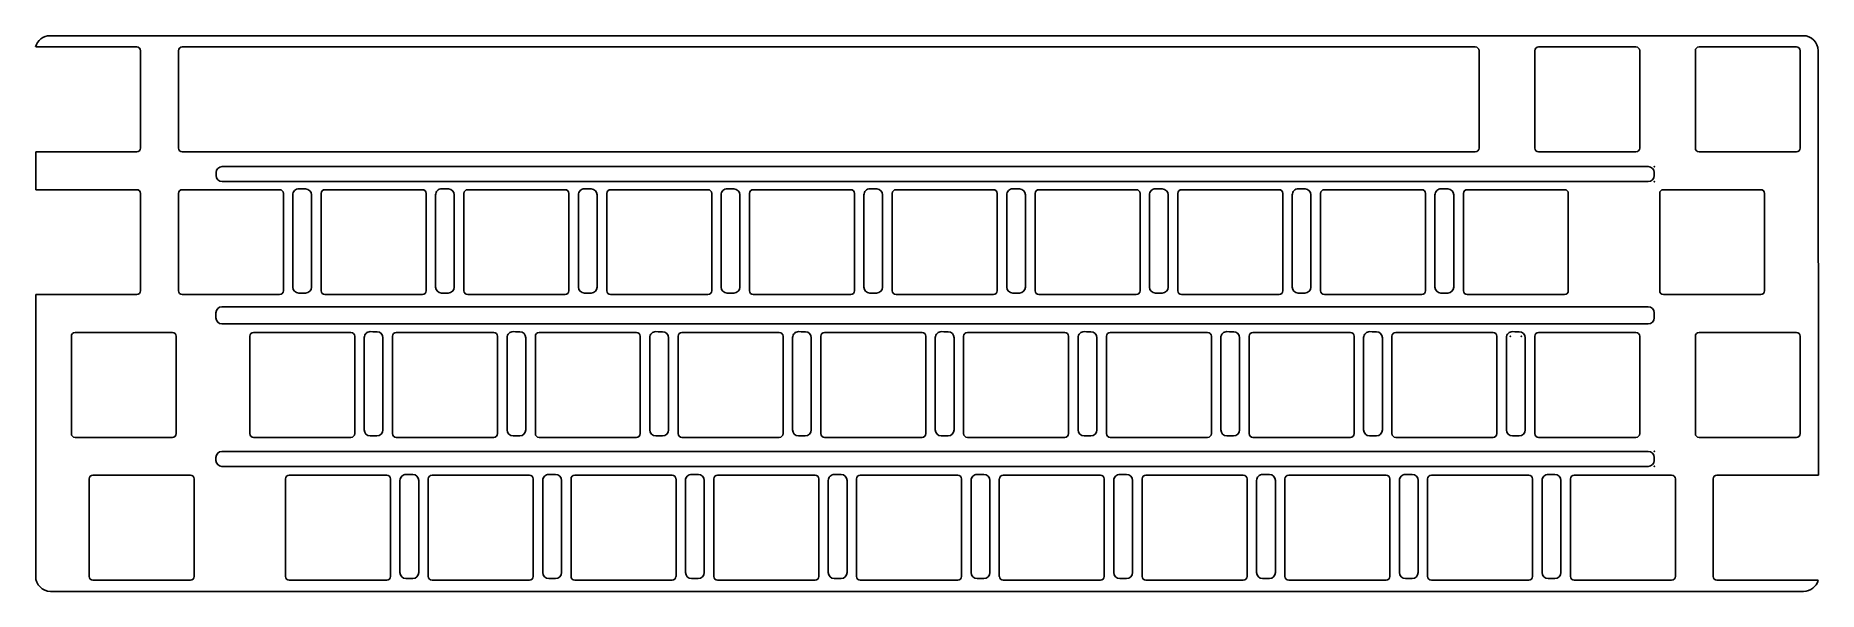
# Model space of a CAD drawing. Header units: centimetres. Extents: x -24 to -0.3, y 0.1 to 7.5.
import ezdxf

# ---------------------------------------------------------------- set-up
doc = ezdxf.new("R2010")
doc.units = ezdxf.units.CM
doc.header["$MEASUREMENT"] = 0
doc.layers.add('plate standard v5_0', color=7, linetype='Continuous')

msp = doc.modelspace()

# ---------------------------------------------------------------- linework, layer by layer
at = {"layer": 'plate standard v5_0'}
for p, q in [((-23.843, 7.517), (-0.453, 7.517)), ((-22.686, 7.367), (-24.036, 7.367)), ((-22.636, 6.017), (-22.636, 7.317)), ((-22.131, 7.317), (-22.131, 6.017)), ((-20.781, 7.367), (-22.081, 7.367)), ((-21.319, 7.367), (-19.288, 7.367)), ((-19.715, 7.367), (-4.9, 7.367)), ((-4.827, 7.367), (-6.127, 7.367)), ((-4.777, 6.017), (-4.777, 7.317)), ((-4.034, 7.317), (-4.034, 6.017)), ((-2.684, 7.367), (-3.984, 7.367)), ((-2.634, 6.017), (-2.634, 7.317)), ((-1.891, 7.317), (-1.891, 6.017)), ((-0.541, 7.367), (-1.841, 7.367)), ((-0.491, 6.017), (-0.491, 7.317)), ((-0.25, 1.653), (-0.253, 7.317)), ((-24.036, 5.967), (-23.981, 5.967)), ((-24.036, 5.967), (-24.036, 5.462)), ((-23.986, 5.967), (-22.686, 5.967)), ((-22.081, 5.967), (-20.781, 5.967)), ((-20.781, 5.967), (-6.127, 5.967)), ((-6.127, 5.967), (-4.827, 5.967)), ((-3.984, 5.967), (-2.684, 5.967)), ((-1.841, 5.967), (-0.541, 5.967)), ((-2.52, 5.77), (-21.548, 5.77)), ((-21.628, 5.69), (-21.628, 5.65)), ((-21.548, 5.57), (-2.52, 5.57)), ((-20.491, 5.472), (-20.524, 5.473)), ((-20.491, 5.472), (-20.434, 5.472)), ((-18.586, 5.472), (-18.619, 5.473)), ((-18.586, 5.472), (-18.529, 5.472)), ((-16.681, 5.472), (-16.714, 5.473)), ((-16.681, 5.472), (-16.624, 5.472)), ((-14.776, 5.472), (-14.809, 5.473)), ((-14.776, 5.472), (-14.719, 5.472)), ((-12.871, 5.472), (-12.904, 5.473)), ((-12.871, 5.472), (-12.814, 5.472)), ((-10.966, 5.472), (-10.999, 5.473)), ((-10.966, 5.472), (-10.909, 5.472)), ((-9.061, 5.472), (-9.094, 5.473)), ((-9.061, 5.472), (-9.004, 5.472)), ((-7.156, 5.472), (-7.189, 5.473)), ((-7.156, 5.472), (-7.099, 5.472)), ((-5.251, 5.472), (-5.284, 5.473)), ((-5.251, 5.472), (-5.194, 5.472)), ((-2.44, 5.65), (-2.44, 5.69)), ((-23.986, 5.462), (-24.036, 5.462)), ((-22.686, 5.462), (-23.986, 5.462)), ((-22.636, 4.112), (-22.636, 5.412)), ((-22.131, 4.112), (-22.131, 5.412)), ((-22.081, 5.462), (-20.781, 5.462)), ((-20.731, 5.412), (-20.731, 4.112)), ((-20.605, 5.393), (-20.605, 4.163)), ((-20.355, 4.163), (-20.355, 5.392)), ((-20.226, 5.412), (-20.226, 4.112)), ((-18.876, 5.462), (-20.176, 5.462)), ((-18.826, 4.112), (-18.826, 5.412)), ((-18.7, 5.393), (-18.7, 4.163)), ((-18.45, 4.163), (-18.45, 5.392)), ((-18.321, 4.112), (-18.321, 5.412)), ((-18.271, 5.462), (-16.971, 5.462)), ((-16.921, 5.412), (-16.921, 4.112)), ((-16.795, 5.393), (-16.795, 4.163)), ((-16.545, 4.163), (-16.545, 5.392)), ((-16.416, 4.112), (-16.416, 5.412)), ((-16.366, 5.462), (-15.066, 5.462)), ((-15.016, 5.412), (-15.016, 4.112)), ((-14.89, 5.393), (-14.89, 4.163)), ((-14.64, 4.163), (-14.64, 5.392)), ((-14.511, 5.412), (-14.511, 4.112)), ((-13.161, 5.462), (-14.461, 5.462)), ((-13.111, 4.112), (-13.111, 5.412)), ((-12.985, 5.393), (-12.985, 4.163)), ((-12.735, 4.163), (-12.735, 5.392)), ((-12.606, 4.112), (-12.606, 5.412)), ((-12.556, 5.462), (-11.256, 5.462)), ((-11.206, 5.412), (-11.206, 4.112)), ((-11.08, 5.393), (-11.08, 4.163)), ((-10.83, 4.163), (-10.83, 5.392)), ((-10.701, 5.412), (-10.701, 4.112)), ((-9.351, 5.462), (-10.651, 5.462)), ((-9.301, 4.112), (-9.301, 5.412)), ((-9.175, 5.393), (-9.175, 4.163)), ((-8.925, 4.163), (-8.925, 5.392)), ((-8.796, 4.112), (-8.796, 5.412)), ((-8.746, 5.462), (-7.446, 5.462)), ((-7.396, 5.412), (-7.396, 4.112)), ((-7.27, 5.393), (-7.27, 4.163)), ((-7.02, 4.163), (-7.02, 5.392)), ((-6.891, 5.412), (-6.891, 4.112)), ((-5.541, 5.462), (-6.841, 5.462)), ((-5.491, 4.112), (-5.491, 5.412)), ((-5.365, 5.393), (-5.365, 4.163)), ((-5.115, 4.163), (-5.115, 5.392)), ((-4.986, 5.412), (-4.986, 4.112)), ((-3.636, 5.462), (-4.936, 5.462)), ((-3.586, 4.112), (-3.586, 5.412)), ((-2.367, 5.412), (-2.367, 4.112)), ((-1.017, 5.462), (-2.317, 5.462)), ((-0.967, 4.112), (-0.967, 5.412)), ((-24.036, 0.302), (-24.036, 4.062)), ((-23.986, 4.062), (-24.036, 4.062)), ((-23.986, 4.062), (-22.686, 4.062)), ((-20.781, 4.062), (-22.081, 4.062)), ((-20.525, 4.083), (-20.435, 4.083)), ((-20.176, 4.062), (-18.876, 4.062)), ((-18.62, 4.083), (-18.53, 4.083)), ((-16.971, 4.062), (-18.271, 4.062)), ((-16.715, 4.083), (-16.625, 4.083)), ((-15.066, 4.062), (-16.366, 4.062)), ((-14.81, 4.083), (-14.72, 4.083)), ((-14.461, 4.062), (-13.161, 4.062)), ((-12.905, 4.083), (-12.815, 4.083)), ((-11.256, 4.062), (-12.556, 4.062)), ((-11, 4.083), (-10.91, 4.083)), ((-10.651, 4.062), (-9.351, 4.062)), ((-9.095, 4.083), (-9.005, 4.083)), ((-7.446, 4.062), (-8.746, 4.062)), ((-7.19, 4.083), (-7.1, 4.083)), ((-6.841, 4.062), (-5.541, 4.062)), ((-5.285, 4.083), (-5.195, 4.083)), ((-4.936, 4.062), (-3.636, 4.062)), ((-2.317, 4.062), (-1.017, 4.062)), ((-21.63, 3.82), (-21.63, 3.75)), ((-2.52, 3.9), (-21.55, 3.9)), ((-2.44, 3.75), (-2.44, 3.82)), ((-21.55, 3.67), (-2.52, 3.67)), ((-23.56, 2.207), (-23.56, 3.507)), ((-23.51, 3.558), (-22.21, 3.558)), ((-22.16, 3.507), (-22.16, 2.207)), ((-21.179, 3.507), (-21.179, 2.207)), ((-19.829, 3.558), (-21.129, 3.558)), ((-19.779, 2.207), (-19.779, 3.507)), ((-19.652, 3.488), (-19.652, 2.258)), ((-19.538, 3.567), (-19.571, 3.568)), ((-19.538, 3.567), (-19.481, 3.567)), ((-19.402, 2.258), (-19.402, 3.487)), ((-19.274, 3.507), (-19.274, 2.207)), ((-17.924, 3.558), (-19.224, 3.558)), ((-17.874, 2.207), (-17.874, 3.507)), ((-17.747, 3.488), (-17.747, 2.258)), ((-17.633, 3.567), (-17.666, 3.568)), ((-17.633, 3.567), (-17.576, 3.567)), ((-17.497, 2.258), (-17.497, 3.487)), ((-17.369, 3.507), (-17.369, 2.207)), ((-16.019, 3.558), (-17.319, 3.558)), ((-15.969, 2.207), (-15.969, 3.507)), ((-15.842, 3.488), (-15.842, 2.258)), ((-15.728, 3.567), (-15.761, 3.568)), ((-15.728, 3.567), (-15.671, 3.567)), ((-15.592, 2.258), (-15.592, 3.487)), ((-15.464, 3.507), (-15.464, 2.207)), ((-14.114, 3.558), (-15.414, 3.558)), ((-14.064, 2.207), (-14.064, 3.507)), ((-13.937, 3.488), (-13.937, 2.258)), ((-13.823, 3.567), (-13.856, 3.568)), ((-13.823, 3.567), (-13.766, 3.567)), ((-13.687, 2.258), (-13.687, 3.487)), ((-13.559, 3.507), (-13.559, 2.207)), ((-12.209, 3.558), (-13.509, 3.558)), ((-12.159, 2.207), (-12.159, 3.507)), ((-12.032, 3.488), (-12.032, 2.258)), ((-11.918, 3.567), (-11.951, 3.568)), ((-11.918, 3.567), (-11.861, 3.567)), ((-11.782, 2.258), (-11.782, 3.487)), ((-11.654, 3.507), (-11.654, 2.207)), ((-10.304, 3.558), (-11.604, 3.558)), ((-10.254, 2.207), (-10.254, 3.507)), ((-10.127, 3.488), (-10.127, 2.258)), ((-10.013, 3.567), (-10.046, 3.568)), ((-10.013, 3.567), (-9.956, 3.567)), ((-9.877, 2.258), (-9.877, 3.487)), ((-9.749, 3.507), (-9.749, 2.207)), ((-8.399, 3.558), (-9.699, 3.558)), ((-8.349, 2.207), (-8.349, 3.507)), ((-8.222, 3.488), (-8.222, 2.258)), ((-8.108, 3.567), (-8.141, 3.568)), ((-8.108, 3.567), (-8.051, 3.567)), ((-7.972, 2.258), (-7.972, 3.487)), ((-7.844, 2.207), (-7.844, 3.507)), ((-7.794, 3.558), (-6.494, 3.558)), ((-6.444, 3.507), (-6.444, 2.207)), ((-6.317, 3.488), (-6.317, 2.258)), ((-6.203, 3.567), (-6.236, 3.568)), ((-6.203, 3.567), (-6.146, 3.567)), ((-6.067, 2.258), (-6.067, 3.487)), ((-5.939, 3.507), (-5.939, 2.207)), ((-4.589, 3.558), (-5.889, 3.558)), ((-4.539, 2.207), (-4.539, 3.507)), ((-4.412, 3.488), (-4.412, 2.258)), ((-4.298, 3.567), (-4.331, 3.568)), ((-4.298, 3.567), (-4.241, 3.567)), ((-4.162, 2.258), (-4.162, 3.487)), ((-4.034, 2.207), (-4.034, 3.507)), ((-3.984, 3.558), (-2.684, 3.558)), ((-2.634, 3.507), (-2.634, 2.207)), ((-1.891, 3.507), (-1.891, 2.207)), ((-0.541, 3.558), (-1.841, 3.558)), ((-0.491, 2.207), (-0.491, 3.507)), ((-22.21, 2.157), (-23.51, 2.157)), ((-21.129, 2.157), (-19.829, 2.157)), ((-19.572, 2.178), (-19.482, 2.178)), ((-19.224, 2.157), (-17.924, 2.157)), ((-17.667, 2.178), (-17.577, 2.178)), ((-17.319, 2.157), (-16.019, 2.157)), ((-15.762, 2.178), (-15.672, 2.178)), ((-15.414, 2.157), (-14.114, 2.157)), ((-13.857, 2.178), (-13.767, 2.178)), ((-13.509, 2.157), (-12.209, 2.157)), ((-11.952, 2.178), (-11.862, 2.178)), ((-11.604, 2.157), (-10.304, 2.157)), ((-10.047, 2.178), (-9.957, 2.178)), ((-9.699, 2.157), (-8.399, 2.157)), ((-8.142, 2.178), (-8.052, 2.178)), ((-6.494, 2.157), (-7.794, 2.157)), ((-6.237, 2.178), (-6.147, 2.178)), ((-5.889, 2.157), (-4.589, 2.157)), ((-4.332, 2.178), (-4.242, 2.178)), ((-2.684, 2.157), (-3.984, 2.157)), ((-1.841, 2.157), (-0.541, 2.157)), ((-2.52, 1.97), (-21.55, 1.97)), ((-21.63, 1.89), (-21.63, 1.85)), ((-21.55, 1.77), (-2.52, 1.77)), ((-2.44, 1.85), (-2.44, 1.89)), ((-23.322, 1.602), (-23.322, 0.302)), ((-21.972, 1.652), (-23.272, 1.652)), ((-21.922, 0.302), (-21.922, 1.602)), ((-20.703, 1.602), (-20.703, 0.302)), ((-19.352, 1.652), (-20.653, 1.652)), ((-19.302, 0.302), (-19.302, 1.602)), ((-19.175, 1.583), (-19.175, 0.353)), ((-19.061, 1.662), (-19.094, 1.663)), ((-19.061, 1.662), (-19.004, 1.662)), ((-18.925, 0.353), (-18.925, 1.582)), ((-18.797, 1.602), (-18.797, 0.302)), ((-17.448, 1.652), (-18.747, 1.652)), ((-17.398, 0.302), (-17.398, 1.602)), ((-17.27, 1.583), (-17.27, 0.353)), ((-17.156, 1.662), (-17.189, 1.663)), ((-17.156, 1.662), (-17.099, 1.662)), ((-17.02, 0.353), (-17.02, 1.582)), ((-16.892, 1.602), (-16.892, 0.302)), ((-15.543, 1.652), (-16.843, 1.652)), ((-15.492, 0.302), (-15.492, 1.602)), ((-15.365, 1.583), (-15.365, 0.353)), ((-15.251, 1.662), (-15.284, 1.663)), ((-15.251, 1.662), (-15.194, 1.662)), ((-15.115, 0.353), (-15.115, 1.582)), ((-14.988, 1.602), (-14.988, 0.302)), ((-13.637, 1.652), (-14.938, 1.652)), ((-13.588, 0.302), (-13.588, 1.602)), ((-13.46, 1.583), (-13.46, 0.353)), ((-13.346, 1.662), (-13.379, 1.663)), ((-13.346, 1.662), (-13.289, 1.662)), ((-13.21, 0.353), (-13.21, 1.582)), ((-13.082, 1.602), (-13.082, 0.302)), ((-11.732, 1.652), (-13.033, 1.652)), ((-11.682, 0.302), (-11.682, 1.602)), ((-11.555, 1.583), (-11.555, 0.353)), ((-11.441, 1.662), (-11.474, 1.663)), ((-11.441, 1.662), (-11.384, 1.662)), ((-11.305, 0.353), (-11.305, 1.582)), ((-11.178, 1.602), (-11.178, 0.302)), ((-9.828, 1.652), (-11.127, 1.652)), ((-9.778, 0.302), (-9.778, 1.602)), ((-9.65, 1.583), (-9.65, 0.353)), ((-9.536, 1.662), (-9.569, 1.663)), ((-9.536, 1.662), (-9.479, 1.662)), ((-9.4, 0.353), (-9.4, 1.582)), ((-9.273, 1.602), (-9.273, 0.302)), ((-7.923, 1.652), (-9.223, 1.652)), ((-7.872, 0.302), (-7.872, 1.602)), ((-7.745, 1.583), (-7.745, 0.353)), ((-7.631, 1.662), (-7.664, 1.663)), ((-7.631, 1.662), (-7.574, 1.662)), ((-7.495, 0.353), (-7.495, 1.582)), ((-7.367, 1.602), (-7.367, 0.302)), ((-6.018, 1.652), (-7.317, 1.652)), ((-5.968, 0.302), (-5.968, 1.602)), ((-5.84, 1.583), (-5.84, 0.353)), ((-5.726, 1.662), (-5.759, 1.663)), ((-5.726, 1.662), (-5.669, 1.662)), ((-5.59, 0.353), (-5.59, 1.582)), ((-5.463, 1.602), (-5.463, 0.302)), ((-4.113, 1.652), (-5.413, 1.652)), ((-4.062, 0.302), (-4.062, 1.602)), ((-3.935, 1.583), (-3.935, 0.353)), ((-3.821, 1.662), (-3.854, 1.663)), ((-3.821, 1.662), (-3.764, 1.662)), ((-3.685, 0.353), (-3.685, 1.582)), ((-3.558, 1.602), (-3.558, 0.302)), ((-2.208, 1.652), (-3.507, 1.652)), ((-2.158, 0.302), (-2.158, 1.602)), ((-1.653, 1.602), (-1.653, 0.302)), ((-0.302, 1.652), (-1.603, 1.652)), ((-0.302, 1.652), (-0.25, 1.653)), ((-23.272, 0.252), (-21.972, 0.252)), ((-20.653, 0.252), (-19.352, 0.252)), ((-19.095, 0.273), (-19.005, 0.273)), ((-18.747, 0.252), (-17.448, 0.252)), ((-17.19, 0.273), (-17.1, 0.273)), ((-16.843, 0.252), (-15.543, 0.252)), ((-15.285, 0.273), (-15.195, 0.273)), ((-14.938, 0.252), (-13.637, 0.252)), ((-13.38, 0.273), (-13.29, 0.273)), ((-13.033, 0.252), (-11.732, 0.252)), ((-11.475, 0.273), (-11.385, 0.273)), ((-11.127, 0.252), (-9.828, 0.252)), ((-9.57, 0.273), (-9.48, 0.273)), ((-9.223, 0.252), (-7.923, 0.252)), ((-7.665, 0.273), (-7.575, 0.273)), ((-7.317, 0.252), (-6.018, 0.252)), ((-5.76, 0.273), (-5.67, 0.273)), ((-5.413, 0.252), (-4.113, 0.252)), ((-3.855, 0.273), (-3.765, 0.273)), ((-3.507, 0.252), (-2.208, 0.252)), ((-1.603, 0.252), (-0.253, 0.252)), ((-0.446, 0.102), (-23.836, 0.102))]:
    msp.add_line(p, q, dxfattribs=at)
at = {"layer": 'plate standard v5_0', "extrusion": (0, 0, -1)}
for centre, radius, start, end in [((23.843, 7.317), 0.2, 14.4775, 90), ((0.453, 7.317), 0.2, 90, 180), ((22.081, 5.412), 0.05, 360, 90), ((20.781, 5.412), 0.05, 90, 180), ((18.271, 5.412), 0.05, 0, 90), ((16.971, 5.412), 0.05, 90, 180), ((16.366, 5.412), 0.05, 360, 90), ((15.066, 5.412), 0.05, 90, 180), ((12.556, 5.412), 0.05, 0, 90), ((11.256, 5.412), 0.05, 90, 180), ((8.746, 5.412), 0.05, 0, 90), ((7.446, 5.412), 0.05, 90, 180), ((22.081, 4.112), 0.05, 270, 0), ((20.781, 4.112), 0.05, 180, 270), ((18.271, 4.112), 0.05, 270, 0), ((16.971, 4.112), 0.05, 180, 270), ((16.366, 4.112), 0.05, 270, 0), ((15.066, 4.112), 0.05, 180, 270), ((12.556, 4.112), 0.05, 270, 360), ((11.256, 4.112), 0.05, 180, 270), ((8.746, 4.112), 0.05, 270, 360), ((7.446, 4.112), 0.05, 180, 270), ((23.51, 3.507), 0.05, 360, 90), ((22.21, 3.507), 0.05, 90, 180), ((7.794, 3.507), 0.05, 0, 90), ((6.494, 3.507), 0.05, 90, 180), ((3.984, 3.507), 0.05, 0, 90), ((2.684, 3.507), 0.05, 90, 180), ((23.51, 2.207), 0.05, 270, 0), ((22.21, 2.207), 0.05, 180, 270), ((7.794, 2.207), 0.05, 270, 360), ((6.494, 2.207), 0.05, 180, 270), ((3.984, 2.207), 0.05, 270, 0), ((2.684, 2.207), 0.05, 180, 270), ((23.836, 0.302), 0.2, 270, 360), ((0.446, 0.302), 0.2, 194.4775, 270)]:
    msp.add_arc(centre, radius, start, end, dxfattribs=at)
at = {"layer": 'plate standard v5_0'}
for centre, radius, start, end in [((-22.686, 7.317), 0.05, 0, 90), ((-22.081, 7.317), 0.05, 90, 180), ((-4.827, 7.317), 0.05, 360, 90), ((-3.984, 7.317), 0.05, 90, 180), ((-2.684, 7.317), 0.05, 0, 90), ((-1.841, 7.317), 0.05, 90, 180), ((-0.541, 7.317), 0.05, 0, 90), ((-22.686, 6.017), 0.05, 270, 0), ((-22.081, 6.017), 0.05, 180, 270), ((-4.827, 6.017), 0.05, 270, 0), ((-3.984, 6.017), 0.05, 180, 270), ((-2.684, 6.017), 0.05, 270, 0), ((-1.841, 6.017), 0.05, 180, 270), ((-0.541, 6.017), 0.05, 270, 0), ((-21.548, 5.69), 0.08, 90, 180), ((-2.52, 5.69), 0.08, 0, 90), ((-21.548, 5.65), 0.08, 180, 270), ((-20.525, 5.393), 0.08, 89.4063, 180), ((-20.435, 5.392), 0.08, 0, 89.3367), ((-18.62, 5.393), 0.08, 89.4063, 180), ((-18.53, 5.392), 0.08, 0, 89.3367), ((-16.715, 5.393), 0.08, 89.4063, 180), ((-16.625, 5.392), 0.08, 0, 89.3367), ((-14.81, 5.393), 0.08, 89.4063, 180), ((-14.72, 5.392), 0.08, 0, 89.3367), ((-12.905, 5.393), 0.08, 89.4063, 180), ((-12.815, 5.392), 0.08, 0, 89.3367), ((-11, 5.393), 0.08, 89.4063, 180), ((-10.91, 5.392), 0.08, 0, 89.3367), ((-9.095, 5.393), 0.08, 89.4063, 180), ((-9.005, 5.392), 0.08, 0, 89.3367), ((-7.19, 5.393), 0.08, 89.4063, 180), ((-7.1, 5.392), 0.08, 0, 89.3367), ((-5.285, 5.393), 0.08, 89.4063, 180), ((-5.195, 5.392), 0.08, 0, 89.3367), ((-2.52, 5.65), 0.08, 270, 0), ((-22.686, 5.412), 0.05, 0, 90), ((-20.176, 5.412), 0.05, 90, 180), ((-18.876, 5.412), 0.05, 360, 90), ((-14.461, 5.412), 0.05, 90, 180), ((-13.161, 5.412), 0.05, 360, 90), ((-10.651, 5.412), 0.05, 90, 180), ((-9.351, 5.412), 0.05, 360, 90), ((-6.841, 5.412), 0.05, 90, 180), ((-5.541, 5.412), 0.05, 0, 90), ((-4.936, 5.412), 0.05, 90, 180), ((-3.636, 5.412), 0.05, 0, 90), ((-2.317, 5.412), 0.05, 90, 180), ((-1.017, 5.412), 0.05, 0, 90), ((-22.686, 4.112), 0.05, 270, 0), ((-20.525, 4.163), 0.08, 180, 270), ((-20.435, 4.163), 0.08, 270, 0), ((-20.176, 4.112), 0.05, 180, 270), ((-18.876, 4.112), 0.05, 270, 0), ((-18.62, 4.163), 0.08, 180, 270), ((-18.53, 4.163), 0.08, 270, 0), ((-16.715, 4.163), 0.08, 180, 270), ((-16.625, 4.163), 0.08, 270, 0), ((-14.81, 4.163), 0.08, 180, 270), ((-14.72, 4.163), 0.08, 270, 0), ((-14.461, 4.112), 0.05, 180, 270), ((-13.161, 4.112), 0.05, 270, 360), ((-12.905, 4.163), 0.08, 180, 270), ((-12.815, 4.163), 0.08, 270, 0), ((-11, 4.163), 0.08, 180, 270), ((-10.91, 4.163), 0.08, 270, 0), ((-10.651, 4.112), 0.05, 180, 270), ((-9.351, 4.112), 0.05, 270, 360), ((-9.095, 4.163), 0.08, 180, 270), ((-9.005, 4.163), 0.08, 270, 0), ((-7.19, 4.163), 0.08, 180, 270), ((-7.1, 4.163), 0.08, 270, 0), ((-6.841, 4.112), 0.05, 180, 270), ((-5.541, 4.112), 0.05, 270, 360), ((-5.285, 4.163), 0.08, 180, 270), ((-5.195, 4.163), 0.08, 270, 0), ((-4.936, 4.112), 0.05, 180, 270), ((-3.636, 4.112), 0.05, 270, 0), ((-2.317, 4.112), 0.05, 180, 270), ((-1.017, 4.112), 0.05, 270, 360), ((-21.55, 3.82), 0.08, 90, 180), ((-2.52, 3.82), 0.08, 0, 90), ((-21.55, 3.75), 0.08, 180, 270), ((-2.52, 3.75), 0.08, 270, 0), ((-21.129, 3.507), 0.05, 90, 180), ((-19.829, 3.507), 0.05, 0, 90), ((-19.572, 3.488), 0.08, 89.4063, 180), ((-19.482, 3.487), 0.08, 0, 89.3367), ((-19.224, 3.507), 0.05, 90, 180), ((-17.924, 3.507), 0.05, 360, 90), ((-17.667, 3.488), 0.08, 89.4063, 180), ((-17.577, 3.487), 0.08, 0, 89.3367), ((-17.319, 3.507), 0.05, 90, 180), ((-16.019, 3.507), 0.05, 0, 90), ((-15.762, 3.488), 0.08, 89.4063, 180), ((-15.672, 3.487), 0.08, 0, 89.3367), ((-15.414, 3.507), 0.05, 90, 180), ((-14.114, 3.507), 0.05, 0, 90), ((-13.857, 3.488), 0.08, 89.4063, 180), ((-13.767, 3.487), 0.08, 0, 89.3367), ((-13.509, 3.507), 0.05, 90, 180), ((-12.209, 3.507), 0.05, 0, 90), ((-11.952, 3.488), 0.08, 89.4063, 180), ((-11.862, 3.487), 0.08, 0, 89.3367), ((-11.604, 3.507), 0.05, 90, 180), ((-10.304, 3.507), 0.05, 0, 90), ((-10.047, 3.488), 0.08, 89.4063, 180), ((-9.957, 3.487), 0.08, 0, 89.3367), ((-9.699, 3.507), 0.05, 90, 180), ((-8.399, 3.507), 0.05, 360, 90), ((-8.142, 3.488), 0.08, 89.4063, 180), ((-8.052, 3.487), 0.08, 0, 89.3367), ((-6.237, 3.488), 0.08, 89.4063, 180), ((-6.147, 3.487), 0.08, 0, 89.3367), ((-5.889, 3.507), 0.05, 90, 180), ((-4.589, 3.507), 0.05, 0, 90), ((-4.332, 3.488), 0.08, 89.4063, 180), ((-4.242, 3.487), 0.08, 0, 89.3367), ((-1.841, 3.507), 0.05, 90, 180), ((-0.541, 3.507), 0.05, 0, 90), ((-21.129, 2.207), 0.05, 180, 270), ((-19.829, 2.207), 0.05, 270, 0), ((-19.572, 2.258), 0.08, 180, 270), ((-19.482, 2.258), 0.08, 270, 0), ((-19.224, 2.207), 0.05, 180, 270), ((-17.924, 2.207), 0.05, 270, 0), ((-17.667, 2.258), 0.08, 180, 270), ((-17.577, 2.258), 0.08, 270, 0), ((-17.319, 2.207), 0.05, 180, 270), ((-16.019, 2.207), 0.05, 270, 360), ((-15.762, 2.258), 0.08, 180, 270), ((-15.672, 2.258), 0.08, 270, 0), ((-15.414, 2.207), 0.05, 180, 270), ((-14.114, 2.207), 0.05, 270, 360), ((-13.857, 2.258), 0.08, 180, 270), ((-13.767, 2.258), 0.08, 270, 0), ((-13.509, 2.207), 0.05, 180, 270), ((-12.209, 2.207), 0.05, 270, 360), ((-11.952, 2.258), 0.08, 180, 270), ((-11.862, 2.258), 0.08, 270, 0), ((-11.604, 2.207), 0.05, 180, 270), ((-10.304, 2.207), 0.05, 270, 360), ((-10.047, 2.258), 0.08, 180, 270), ((-9.957, 2.258), 0.08, 270, 0), ((-9.699, 2.207), 0.05, 180, 270), ((-8.399, 2.207), 0.05, 270, 0), ((-8.142, 2.258), 0.08, 180, 270), ((-8.052, 2.258), 0.08, 270, 0), ((-6.237, 2.258), 0.08, 180, 270), ((-6.147, 2.258), 0.08, 270, 0), ((-5.889, 2.207), 0.05, 180, 270), ((-4.589, 2.207), 0.05, 270, 360), ((-4.332, 2.258), 0.08, 180, 270), ((-4.242, 2.258), 0.08, 270, 0), ((-1.841, 2.207), 0.05, 180, 270), ((-0.541, 2.207), 0.05, 270, 360), ((-21.55, 1.89), 0.08, 90, 180), ((-2.52, 1.89), 0.08, 0, 90), ((-21.55, 1.85), 0.08, 180, 270), ((-2.52, 1.85), 0.08, 270, 0), ((-23.272, 1.602), 0.05, 90, 180), ((-21.972, 1.602), 0.05, 360, 90), ((-20.653, 1.602), 0.05, 90, 180), ((-19.352, 1.602), 0.05, 360, 90), ((-19.095, 1.583), 0.08, 89.4063, 180), ((-19.005, 1.582), 0.08, 0, 89.3367), ((-18.747, 1.602), 0.05, 90, 180), ((-17.448, 1.602), 0.05, 360, 90), ((-17.19, 1.583), 0.08, 89.4063, 180), ((-17.1, 1.582), 0.08, 0, 89.3367), ((-16.843, 1.602), 0.05, 90, 180), ((-15.543, 1.602), 0.05, 0, 90), ((-15.285, 1.583), 0.08, 89.4063, 180), ((-15.195, 1.582), 0.08, 0, 89.3367), ((-14.938, 1.602), 0.05, 90, 180), ((-13.637, 1.602), 0.05, 0, 90), ((-13.38, 1.583), 0.08, 89.4063, 180), ((-13.29, 1.582), 0.08, 0, 89.3367), ((-13.033, 1.602), 0.05, 90, 180), ((-11.732, 1.602), 0.05, 360, 90), ((-11.475, 1.583), 0.08, 89.4063, 180), ((-11.385, 1.582), 0.08, 0, 89.3367), ((-11.127, 1.602), 0.05, 90, 180), ((-9.828, 1.602), 0.05, 360, 90), ((-9.57, 1.583), 0.08, 89.4063, 180), ((-9.48, 1.582), 0.08, 0, 89.3367), ((-9.223, 1.602), 0.05, 90, 180), ((-7.923, 1.602), 0.05, 360, 90), ((-7.665, 1.583), 0.08, 89.4063, 180), ((-7.575, 1.582), 0.08, 0, 89.3367), ((-7.317, 1.602), 0.05, 90, 180), ((-6.018, 1.602), 0.05, 0, 90), ((-5.76, 1.583), 0.08, 89.4063, 180), ((-5.67, 1.582), 0.08, 0, 89.3367), ((-5.413, 1.602), 0.05, 90, 180), ((-4.113, 1.602), 0.05, 360, 90), ((-3.855, 1.583), 0.08, 89.4063, 180), ((-3.765, 1.582), 0.08, 0, 89.3367), ((-3.507, 1.602), 0.05, 90, 180), ((-2.208, 1.602), 0.05, 360, 90), ((-1.603, 1.602), 0.05, 90, 180), ((-23.272, 0.302), 0.05, 180, 270), ((-21.972, 0.302), 0.05, 270, 0), ((-20.653, 0.302), 0.05, 180, 270), ((-19.352, 0.302), 0.05, 270, 0), ((-19.095, 0.353), 0.08, 180, 270), ((-19.005, 0.353), 0.08, 270, 0), ((-18.747, 0.302), 0.05, 180, 270), ((-17.448, 0.302), 0.05, 270, 0), ((-17.19, 0.353), 0.08, 180, 270), ((-17.1, 0.353), 0.08, 270, 0), ((-16.843, 0.302), 0.05, 180, 270), ((-15.543, 0.302), 0.05, 270, 360), ((-15.285, 0.353), 0.08, 180, 270), ((-15.195, 0.353), 0.08, 270, 0), ((-14.938, 0.302), 0.05, 180, 270), ((-13.637, 0.302), 0.05, 270, 360), ((-13.38, 0.353), 0.08, 180, 270), ((-13.29, 0.353), 0.08, 270, 0), ((-13.033, 0.302), 0.05, 180, 270), ((-11.732, 0.302), 0.05, 270, 360), ((-11.475, 0.353), 0.08, 180, 270), ((-11.385, 0.353), 0.08, 270, 0), ((-11.127, 0.302), 0.05, 180, 270), ((-9.828, 0.302), 0.05, 270, 360), ((-9.57, 0.353), 0.08, 180, 270), ((-9.48, 0.353), 0.08, 270, 0), ((-9.223, 0.302), 0.05, 180, 270), ((-7.923, 0.302), 0.05, 270, 360), ((-7.665, 0.353), 0.08, 180, 270), ((-7.575, 0.353), 0.08, 270, 0), ((-7.317, 0.302), 0.05, 180, 270), ((-6.018, 0.302), 0.05, 270, 0), ((-5.76, 0.353), 0.08, 180, 270), ((-5.67, 0.353), 0.08, 270, 0), ((-5.413, 0.302), 0.05, 180, 270), ((-4.113, 0.302), 0.05, 270, 360), ((-3.855, 0.353), 0.08, 180, 270), ((-3.765, 0.353), 0.08, 270, 0), ((-3.507, 0.302), 0.05, 180, 270), ((-2.208, 0.302), 0.05, 270, 0), ((-1.603, 0.302), 0.05, 180, 270)]:
    msp.add_arc(centre, radius, start, end, dxfattribs=at)
for p in [(-2.44, 5.77), (-2.44, 5.57), (-4.361, 3.507), (-4.361, 3.507), (-4.211, 3.507), (-2.44, 1.97), (-2.44, 1.77)]:
    msp.add_point(p, dxfattribs=at)

doc.saveas('drawing.dxf')
